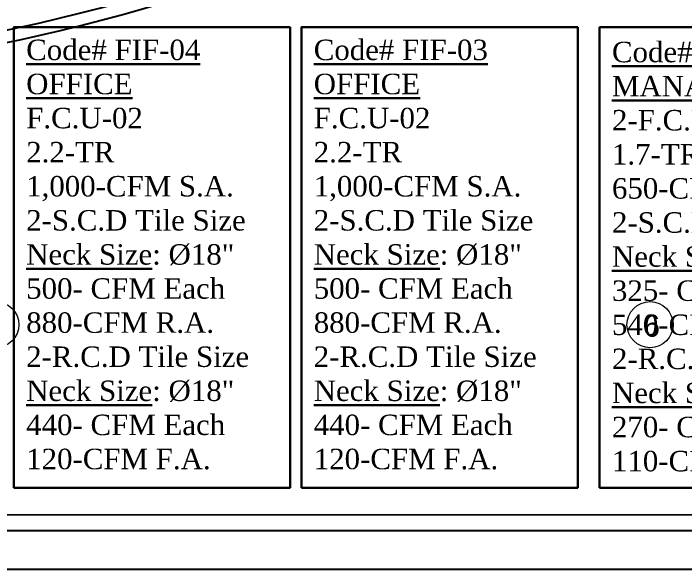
# Model space of a CAD drawing. Extents: x -432 to -365, y -145 to 173.
# Drawn here: x -398.6 to -390.38, y 54.53 to 61.33 of the extents above; entities that cross this region are included whole.
import ezdxf

# ---------------------------------------------------------------- set-up
doc = ezdxf.new("R2010")
doc.units = 0
doc.header["$MEASUREMENT"] = 0
doc.layers.add('AC-TEXT', color=15, linetype='Continuous', lineweight=30)
doc.layers.add('AXIS-TXT', color=171, linetype='Continuous', lineweight=20)
for name, color, linetype in [('fram', 252, 'Continuous'), ('METAL', 253, 'Continuous'), ('WALL', 4, 'Continuous')]:
    doc.layers.add(name, color=color, linetype=linetype)
doc.styles.add('AC', font='romans.shx', dxfattribs={"height": 0.2})
doc.styles.add('ARABY', font='sosa.shx')

msp = doc.modelspace()

# ---------------------------------------------------------------- linework, layer by layer
at = {"layer": 'AC-TEXT', "color": 34, "linetype": 'Continuous'}
for points in [[(-398.5936, 55.5276), (-395.2153, 55.5276), (-395.2153, 61.1579), (-398.5936, 61.1579)], [(-395.0779, 55.5276), (-391.6995, 55.5276), (-391.6995, 61.1579), (-395.0779, 61.1579)], [(-391.4314, 55.5276), (-388.053, 55.5276), (-388.053, 61.1579), (-391.4314, 61.1579)]]:
    msp.add_lwpolyline(points, close=True, dxfattribs=at)
at = {"layer": 'AXIS-TXT'}
for centre in [(-398.8144, 57.5216), (-390.8144, 57.5216)]:
    msp.add_circle(centre, 0.2822, dxfattribs=at)
at = {"layer": 'fram'}
msp.add_line((-431.0491, 55.0049), (-367.0029, 55.0049), dxfattribs=at)
for points in [[(-431.526, 92.528), (-366.526, 92.528), (-366.526, 54.528), (-431.526, 54.528)], [(-374.5796, 92.0511), (-431.0491, 92.0511), (-431.0491, 55.0049), (-374.5796, 55.0049)]]:
    msp.add_lwpolyline(points, close=True, dxfattribs=at)
at = {"layer": 'METAL', "linetype": 'Continuous'}
for radius, start, end in [(20.4861, 247.2052, 292.7948), (20.6361, 247.2893, 292.7107)]:
    msp.add_arc((-402.8144, 81.1892), radius, start, end, dxfattribs=at)
at = {"layer": 'WALL', "color": 252, "linetype": 'Continuous'}
msp.add_lwpolyline([(-374.7716, 91.8591, 0.0192, 0.0192, 0), (-430.8571, 91.8591, 0.0192, 0.0192, 0), (-430.8571, 55.1969, 0.0192, 0.0192, 0), (-374.7716, 55.1969, 0.0192, 0.0192, 0)], format="xyseb", close=True, dxfattribs=at)

# ---------------------------------------------------------------- texts
at = {"layer": 'AC-TEXT', "color": 34, "linetype": 'Continuous', "char_height": 0.25, "width": 3.951459, "attachment_point": 7, "style": 'AC'}
for s, insert in [('\\A1;{\\fTimes New Roman|b0|i0|c0|p18;\\L\\C3;Code# FIF-04\\POFFICE\\P\\l\\C256;F.C.U-02\\L\\C3;\\P\\l\\C34;2.2-TR\\P\\C256;1,000-CFM S.A.\\P\\pt0;\\C34;2-S.C.D Tile Size \\P\\LNeck Size\\l: %%C18"\\P500- CFM Each\\P\\C256;880-CFM R.A.\\C34; \\P\\ptz;2-R.C.D Tile Size\\P\\LNeck Size\\l: %%C18"\\P440- CFM Each \\P\\C256;120-CFM F.A.}', (-398.4425, 55.7495)), ('\\A1;{\\fTimes New Roman|b0|i0|c0|p18;\\L\\C3;Code# FIF-03\\POFFICE\\P\\l\\C256;F.C.U-02\\L\\C3;\\P\\l\\C34;2.2-TR\\P\\C256;1,000-CFM S.A.\\P\\pt0;\\C34;2-S.C.D Tile Size \\P\\LNeck Size\\l: %%C18"\\P500- CFM Each\\P\\C256;880-CFM R.A.\\C34; \\P\\ptz;2-R.C.D Tile Size\\P\\LNeck Size\\l: %%C18"\\P440- CFM Each \\P\\C256;120-CFM F.A.}', (-394.9267, 55.7495)), ('\\A1;{\\fTimes New Roman|b0|i0|c0|p18;\\L\\C3;Code# FIF-02\\PMANAGER\\P\\l\\C256;2-F.C.U-03,Each:\\C34;\\P1.7-TR\\P\\C256;650-CFM S.A.\\P\\pt0;\\C34;2-S.C.D Tile Size\\P\\LNeck Size\\l: %%C16" \\P325- CFM Each\\P\\C256;540-CFM R.A.\\C34; \\P\\ptz;2-R.C.D Tile Size\\P\\LNeck Size\\l: %%C16"\\P270- CFM Each \\P\\C256;110-CFM F.A.}', (-391.2802, 55.7233))]:
    msp.add_mtext(s, dxfattribs=dict(at, insert=insert))
at = {"layer": 'AXIS-TXT', "style": 'ARABY'}
msp.add_text('6', height=0.27, dxfattribs=at).set_placement((-390.8941, 57.3746, 0))

doc.saveas('drawing.dxf')
